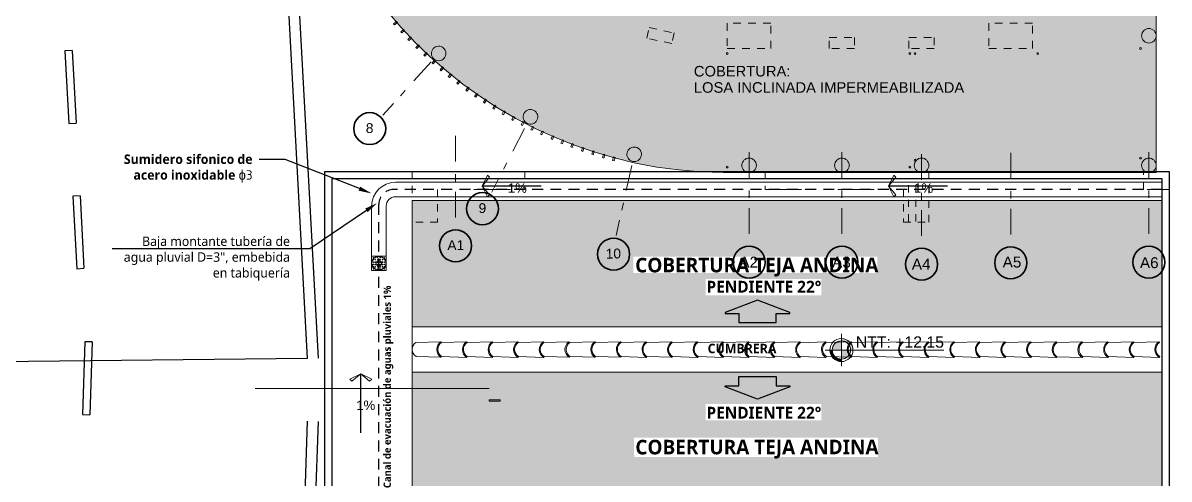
# Model space of a CAD drawing. Header units: metres. Extents: x 27 to 147, y -173 to 8.
# Drawn here: x 36.24 to 51.99, y -19.7 to -13.43 of the extents above; entities that cross this region are included whole.
import ezdxf
from ezdxf import colors
from ezdxf.entities.mleader import LeaderData, LeaderLine
from ezdxf.math import Vec2, Vec3

# ---------------------------------------------------------------- set-up
doc = ezdxf.new("R2010")
doc.units = ezdxf.units.M
for name, pattern in [('DASHED2', [0.375, 0.25, -0.125]), ('Dot & Dashed', [0.670278, 0.352778, -0.176389, 0, -0.141111]), ('Hidden Line', [0.15875, 0.105833, -0.052917]), ('HIDDEN2', [0.1875, 0.125, -0.0625])]:
    doc.linetypes.add(name, pattern=pattern)
for name, color, linetype, lineweight in [('2D Drafting - General_Pen_No__46', 7, 'Continuous', 25), ('canal de evacuacion', 1, 'Continuous', 20), ('Cotas varias El', 253, 'Continuous', 13), ('Drawing & Figure_Pen_No__122', 9, 'Continuous', 13), ('Drawing & Figure_Pen_No__7', 7, 'Continuous', 35), ('GRAFO 0 BLANCO', 7, 'Continuous', 0), ('grafo 2', 31, 'Continuous', 20), ('GRAFO 4', 7, 'Continuous', 30), ('GRAFO01', 7, 'Continuous', 0), ('GRfo 3', 7, 'Continuous', 30), ('I.S.-CANALETAS M', 160, 'Continuous', 15), ('Interior - Mobiliario', 7, 'Continuous', 5), ('Interior - Stair & Railing_Pen_No__122', 9, 'Continuous', 13), ('letras sr', 7, 'Continuous', 5), ('linea 001', 252, 'Continuous', 0), ('linea0016', 144, 'HIDDEN2', 9), ('Lineas Referencia', 73, 'Continuous', 13), ('Proyeccciones', 1, 'DASHED2', 18), ('teja andina', 252, 'Continuous', 0), ('TEJAS ANDINA', 253, 'Continuous', 0), ('TEXTO 100', 7, 'Continuous', 20), ('TEXTOS-SUBTITULO', 7, 'Continuous', 30)]:
    doc.layers.add(name, color=color, linetype=linetype, lineweight=lineweight)
for name, color, linetype, lineweight, true_color in [('Annotation - Text_Pen_No__167', 7, 'Continuous', 13, 0x6a6a6a), ('Interior - Furniture _Pen_No__3', 7, 'Continuous', 18, 0xff6600), ('Interior - Mobiliario _Pluma_Nº__3', 7, 'Continuous', 18, 0xff6600), ('Mobiliario', 7, 'Continuous', 0, 0x7f7f7f), ('RAMPA PROPUESTA 1 CERRAMIENTO_Pen_No__167', 7, 'Continuous', 13, 0x6a6a6a), ('Structural - Bearing_Pen_No__123', 7, 'Continuous', 0, 0xd8d8d8), ('Structural - Bearing_Pen_No__167', 7, 'Continuous', 13, 0x6a6a6a)]:
    doc.layers.add(name, color=color, linetype=linetype, lineweight=lineweight, true_color=true_color)
doc.layers.add('Rampa', color=41, linetype='Continuous')
doc.layers.add('Separador de bike pintado', color=8, linetype='Continuous')
doc.styles.add('Generales', font='trebuc.ttf', dxfattribs={"height": 0.1})
doc.styles.add('GENERATED_STYLE_1', font='arialbd.ttf')
doc.styles.add('GENERATED_STYLE_2', font='arial.ttf')
doc.styles.add('JOS', font='arial.ttf', dxfattribs={"height": 1})
doc.styles.get("Standard").update_dxf_attribs({"font": 'arial.ttf'})
doc.styles.add('TURBO_BASS', font='swisseb.ttf')

# ---------------------------------------------------------------- blocks, each defined once
blk = doc.blocks.new('A$C295C7585')
at = {"layer": 'Mobiliario', "lineweight": 15}
for p, q in [((1.375, 3.076), (1.514, 3.404)), ((1.514, 3.404), (1.528, 3.407)), ((1.556, 2.995), (1.716, 3.314)), ((1.716, 3.314), (1.709, 3.325)), ((1.222, 2.746), (1.361, 3.074)), ((1.361, 3.074), (1.375, 3.076)), ((1.404, 2.665), (1.564, 2.983)), ((1.564, 2.983), (1.556, 2.995)), ((1.07, 2.416), (1.209, 2.743)), ((1.209, 2.743), (1.222, 2.746)), ((1.251, 2.334), (1.411, 2.653)), ((1.411, 2.653), (1.404, 2.665)), ((0.917, 2.085), (1.056, 2.413)), ((1.056, 2.413), (1.07, 2.416)), ((1.098, 2.004), (1.258, 2.323)), ((1.258, 2.323), (1.251, 2.334)), ((0.765, 1.751), (0.903, 2.079)), ((0.903, 2.079), (0.917, 2.085)), ((0.946, 1.67), (1.105, 1.989)), ((1.105, 1.989), (1.098, 2.004)), ((0.612, 1.421), (0.751, 1.749)), ((0.751, 1.749), (0.765, 1.751)), ((0.794, 1.34), (0.954, 1.658)), ((0.954, 1.658), (0.946, 1.67)), ((0.46, 1.09), (0.599, 1.418)), ((0.599, 1.418), (0.612, 1.421)), ((0.641, 1.009), (0.801, 1.328)), ((0.801, 1.328), (0.794, 1.34)), ((0.307, 0.76), (0.446, 1.088)), ((0.446, 1.088), (0.46, 1.09)), ((0.488, 0.679), (0.649, 0.997)), ((0.649, 0.997), (0.641, 1.009)), ((0.154, 0.43), (0.293, 0.758)), ((0.293, 0.758), (0.307, 0.76)), ((0.336, 0.349), (0.496, 0.667)), ((0.496, 0.667), (0.488, 0.679)), ((0.002, 0.099), (0.141, 0.427)), ((0.141, 0.427), (0.154, 0.43)), ((0.183, 0.018), (0.343, 0.337)), ((0.343, 0.337), (0.336, 0.349))]:
    blk.add_line(p, q, dxfattribs=at)
for centre, radius, start, end in [((1.646, 3.427), 0.134, 189.8042, 301.9874), ((1.646, 3.427), 0.12, 189.8042, 301.9874), ((1.493, 3.097), 0.134, 189.8042, 301.9874), ((1.493, 3.097), 0.12, 189.8042, 301.9874), ((1.34, 2.766), 0.134, 189.8042, 301.9874), ((1.34, 2.766), 0.12, 189.8042, 301.9874), ((1.188, 2.436), 0.134, 189.8042, 301.9874), ((1.188, 2.436), 0.12, 189.8042, 301.9874), ((1.034, 2.102), 0.133, 189.664, 302.1276), ((1.035, 2.106), 0.12, 189.8042, 301.9874), ((0.883, 1.771), 0.134, 189.8042, 301.9874), ((0.883, 1.771), 0.12, 189.8042, 301.9874), ((0.73, 1.441), 0.134, 189.8042, 301.9874), ((0.73, 1.441), 0.12, 189.8042, 301.9874), ((0.578, 1.111), 0.134, 189.8042, 301.9874), ((0.578, 1.111), 0.12, 189.8042, 301.9874), ((0.425, 0.78), 0.134, 189.8042, 301.9874), ((0.425, 0.78), 0.12, 189.8042, 301.9874), ((0.272, 0.45), 0.134, 189.8042, 301.9874), ((0.272, 0.45), 0.12, 189.8042, 301.9874), ((0.12, 0.12), 0.12, 189.8042, 301.9874)]:
    blk.add_arc(centre, radius, start, end, dxfattribs=at)
blk = doc.blocks.new('Red 18')
at = {"layer": 'GRAFO 0 BLANCO', "linetype": 'Continuous'}
for p, q in [((0.05, 0.204), (0.046, 0.204)), ((0.046, 0.204), (0.046, 0.2)), ((0.046, 0.2), (0.046, 0.204)), ((0.046, 0.204), (0.05, 0.204)), ((0.046, 0.2), (0.05, 0.2)), ((0.05, 0.2), (0.046, 0.2)), ((0.05, 0.179), (0.046, 0.179)), ((0.046, 0.179), (0.046, 0.171)), ((0.046, 0.171), (0.046, 0.179)), ((0.046, 0.179), (0.05, 0.179)), ((0.046, 0.171), (0.05, 0.171)), ((0.05, 0.171), (0.046, 0.171)), ((0.05, 0.2), (0.05, 0.204)), ((0.05, 0.204), (0.05, 0.2)), ((0.05, 0.171), (0.05, 0.179)), ((0.05, 0.179), (0.05, 0.171)), ((0.079, 0.204), (0.071, 0.204)), ((0.071, 0.204), (0.071, 0.2)), ((0.071, 0.204), (0.079, 0.204)), ((0.071, 0.2), (0.071, 0.204)), ((0.071, 0.2), (0.079, 0.2)), ((0.079, 0.2), (0.071, 0.2)), ((0.079, 0.179), (0.071, 0.179)), ((0.071, 0.179), (0.071, 0.171)), ((0.071, 0.171), (0.071, 0.179)), ((0.071, 0.179), (0.079, 0.179)), ((0.071, 0.171), (0.079, 0.171)), ((0.079, 0.171), (0.071, 0.171)), ((0.079, 0.2), (0.079, 0.204)), ((0.079, 0.204), (0.079, 0.2)), ((0.079, 0.171), (0.079, 0.179)), ((0.079, 0.179), (0.079, 0.171)), ((0.113, 0.204), (0.104, 0.204)), ((0.104, 0.204), (0.104, 0.2)), ((0.104, 0.204), (0.113, 0.204)), ((0.104, 0.2), (0.104, 0.204)), ((0.104, 0.2), (0.113, 0.2)), ((0.113, 0.2), (0.104, 0.2)), ((0.113, 0.179), (0.104, 0.179)), ((0.104, 0.179), (0.104, 0.171)), ((0.104, 0.171), (0.104, 0.179)), ((0.104, 0.179), (0.113, 0.179)), ((0.104, 0.171), (0.113, 0.171)), ((0.113, 0.171), (0.104, 0.171)), ((0.113, 0.2), (0.113, 0.204)), ((0.113, 0.204), (0.113, 0.2)), ((0.113, 0.171), (0.113, 0.179)), ((0.113, 0.179), (0.113, 0.171)), ((0.146, 0.204), (0.138, 0.204)), ((0.138, 0.204), (0.138, 0.2)), ((0.138, 0.204), (0.146, 0.204)), ((0.138, 0.2), (0.138, 0.204)), ((0.138, 0.2), (0.146, 0.2)), ((0.146, 0.2), (0.138, 0.2)), ((0.146, 0.179), (0.138, 0.179)), ((0.138, 0.179), (0.138, 0.171)), ((0.138, 0.171), (0.138, 0.179)), ((0.138, 0.179), (0.146, 0.179)), ((0.138, 0.171), (0.146, 0.171)), ((0.146, 0.171), (0.138, 0.171)), ((0.146, 0.2), (0.146, 0.204)), ((0.146, 0.204), (0.146, 0.2)), ((0.146, 0.171), (0.146, 0.179)), ((0.146, 0.179), (0.146, 0.171)), ((0.179, 0.204), (0.171, 0.204)), ((0.171, 0.204), (0.171, 0.2)), ((0.171, 0.204), (0.179, 0.204)), ((0.171, 0.2), (0.171, 0.204)), ((0.171, 0.2), (0.179, 0.2)), ((0.179, 0.2), (0.171, 0.2)), ((0.179, 0.179), (0.171, 0.179)), ((0.171, 0.179), (0.171, 0.171)), ((0.171, 0.171), (0.171, 0.179)), ((0.171, 0.179), (0.179, 0.179)), ((0.171, 0.171), (0.179, 0.171)), ((0.179, 0.171), (0.171, 0.171)), ((0.179, 0.2), (0.179, 0.204)), ((0.179, 0.204), (0.179, 0.2)), ((0.179, 0.171), (0.179, 0.179)), ((0.179, 0.179), (0.179, 0.171)), ((0.204, 0.204), (0.2, 0.204)), ((0.2, 0.204), (0.2, 0.2)), ((0.2, 0.2), (0.2, 0.204)), ((0.2, 0.204), (0.204, 0.204)), ((0.2, 0.2), (0.204, 0.2)), ((0.204, 0.2), (0.2, 0.2)), ((0.204, 0.179), (0.2, 0.179)), ((0.2, 0.179), (0.2, 0.171)), ((0.2, 0.171), (0.2, 0.179)), ((0.2, 0.179), (0.204, 0.179)), ((0.2, 0.171), (0.204, 0.171)), ((0.204, 0.171), (0.2, 0.171)), ((0.204, 0.2), (0.204, 0.204)), ((0.204, 0.204), (0.204, 0.2)), ((0.204, 0.171), (0.204, 0.179)), ((0.204, 0.179), (0.204, 0.171)), ((0.05, 0.146), (0.046, 0.146)), ((0.046, 0.146), (0.046, 0.138)), ((0.046, 0.138), (0.046, 0.146)), ((0.046, 0.146), (0.05, 0.146)), ((0.046, 0.138), (0.05, 0.138)), ((0.05, 0.138), (0.046, 0.138)), ((0.05, 0.113), (0.046, 0.113)), ((0.046, 0.113), (0.046, 0.104)), ((0.046, 0.104), (0.046, 0.113)), ((0.046, 0.113), (0.05, 0.113)), ((0.046, 0.104), (0.05, 0.104)), ((0.05, 0.104), (0.046, 0.104)), ((0.05, 0.079), (0.046, 0.079)), ((0.046, 0.079), (0.046, 0.071)), ((0.046, 0.071), (0.046, 0.079)), ((0.046, 0.079), (0.05, 0.079)), ((0.046, 0.071), (0.05, 0.071)), ((0.05, 0.071), (0.046, 0.071)), ((0.05, 0.05), (0.046, 0.05)), ((0.046, 0.05), (0.046, 0.046)), ((0.046, 0.046), (0.046, 0.05)), ((0.046, 0.05), (0.05, 0.05)), ((0.046, 0.046), (0.05, 0.046)), ((0.05, 0.046), (0.046, 0.046)), ((0.05, 0.138), (0.05, 0.146)), ((0.05, 0.146), (0.05, 0.138)), ((0.05, 0.104), (0.05, 0.113)), ((0.05, 0.113), (0.05, 0.104)), ((0.05, 0.071), (0.05, 0.079)), ((0.05, 0.079), (0.05, 0.071)), ((0.05, 0.046), (0.05, 0.05)), ((0.05, 0.05), (0.05, 0.046)), ((0.079, 0.146), (0.071, 0.146)), ((0.071, 0.146), (0.071, 0.138)), ((0.071, 0.138), (0.071, 0.146)), ((0.071, 0.146), (0.079, 0.146)), ((0.071, 0.138), (0.079, 0.138)), ((0.079, 0.138), (0.071, 0.138)), ((0.079, 0.113), (0.071, 0.113)), ((0.071, 0.113), (0.071, 0.104)), ((0.071, 0.104), (0.071, 0.113)), ((0.071, 0.113), (0.079, 0.113)), ((0.071, 0.104), (0.079, 0.104)), ((0.079, 0.104), (0.071, 0.104)), ((0.079, 0.079), (0.071, 0.079)), ((0.071, 0.079), (0.071, 0.071)), ((0.071, 0.071), (0.071, 0.079)), ((0.071, 0.079), (0.079, 0.079)), ((0.071, 0.071), (0.079, 0.071)), ((0.079, 0.071), (0.071, 0.071)), ((0.079, 0.05), (0.071, 0.05)), ((0.071, 0.05), (0.071, 0.046)), ((0.071, 0.05), (0.079, 0.05)), ((0.071, 0.046), (0.071, 0.05)), ((0.071, 0.046), (0.079, 0.046)), ((0.079, 0.046), (0.071, 0.046)), ((0.079, 0.138), (0.079, 0.146)), ((0.079, 0.146), (0.079, 0.138)), ((0.079, 0.104), (0.079, 0.113)), ((0.079, 0.113), (0.079, 0.104)), ((0.079, 0.071), (0.079, 0.079)), ((0.079, 0.079), (0.079, 0.071)), ((0.079, 0.046), (0.079, 0.05)), ((0.079, 0.05), (0.079, 0.046)), ((0.113, 0.146), (0.104, 0.146)), ((0.104, 0.146), (0.104, 0.138)), ((0.104, 0.138), (0.104, 0.146)), ((0.104, 0.146), (0.113, 0.146)), ((0.104, 0.138), (0.113, 0.138)), ((0.113, 0.138), (0.104, 0.138)), ((0.113, 0.113), (0.104, 0.113)), ((0.104, 0.113), (0.104, 0.104)), ((0.104, 0.104), (0.104, 0.113)), ((0.104, 0.113), (0.113, 0.113)), ((0.104, 0.104), (0.113, 0.104)), ((0.113, 0.104), (0.104, 0.104)), ((0.113, 0.079), (0.104, 0.079)), ((0.104, 0.079), (0.104, 0.071)), ((0.104, 0.071), (0.104, 0.079)), ((0.104, 0.079), (0.113, 0.079)), ((0.104, 0.071), (0.113, 0.071)), ((0.113, 0.071), (0.104, 0.071)), ((0.113, 0.05), (0.104, 0.05)), ((0.104, 0.05), (0.104, 0.046)), ((0.104, 0.05), (0.113, 0.05)), ((0.104, 0.046), (0.104, 0.05)), ((0.104, 0.046), (0.113, 0.046)), ((0.113, 0.046), (0.104, 0.046)), ((0.113, 0.138), (0.113, 0.146)), ((0.113, 0.146), (0.113, 0.138)), ((0.113, 0.104), (0.113, 0.113)), ((0.113, 0.113), (0.113, 0.104)), ((0.113, 0.071), (0.113, 0.079)), ((0.113, 0.079), (0.113, 0.071)), ((0.113, 0.046), (0.113, 0.05)), ((0.113, 0.05), (0.113, 0.046)), ((0.146, 0.146), (0.138, 0.146)), ((0.138, 0.146), (0.138, 0.138)), ((0.138, 0.138), (0.138, 0.146)), ((0.138, 0.146), (0.146, 0.146)), ((0.138, 0.138), (0.146, 0.138)), ((0.146, 0.138), (0.138, 0.138)), ((0.146, 0.113), (0.138, 0.113)), ((0.138, 0.113), (0.138, 0.104)), ((0.138, 0.104), (0.138, 0.113)), ((0.138, 0.113), (0.146, 0.113)), ((0.138, 0.104), (0.146, 0.104)), ((0.146, 0.104), (0.138, 0.104)), ((0.146, 0.079), (0.138, 0.079)), ((0.138, 0.079), (0.138, 0.071)), ((0.138, 0.071), (0.138, 0.079)), ((0.138, 0.079), (0.146, 0.079)), ((0.138, 0.071), (0.146, 0.071)), ((0.146, 0.071), (0.138, 0.071)), ((0.146, 0.05), (0.138, 0.05)), ((0.138, 0.05), (0.138, 0.046)), ((0.138, 0.05), (0.146, 0.05)), ((0.138, 0.046), (0.138, 0.05)), ((0.138, 0.046), (0.146, 0.046)), ((0.146, 0.046), (0.138, 0.046)), ((0.146, 0.138), (0.146, 0.146)), ((0.146, 0.146), (0.146, 0.138)), ((0.146, 0.104), (0.146, 0.113)), ((0.146, 0.113), (0.146, 0.104)), ((0.146, 0.071), (0.146, 0.079)), ((0.146, 0.079), (0.146, 0.071)), ((0.146, 0.046), (0.146, 0.05)), ((0.146, 0.05), (0.146, 0.046)), ((0.179, 0.146), (0.171, 0.146)), ((0.171, 0.146), (0.171, 0.138)), ((0.171, 0.138), (0.171, 0.146)), ((0.171, 0.146), (0.179, 0.146)), ((0.171, 0.138), (0.179, 0.138)), ((0.179, 0.138), (0.171, 0.138)), ((0.179, 0.113), (0.171, 0.113)), ((0.171, 0.113), (0.171, 0.104)), ((0.171, 0.104), (0.171, 0.113)), ((0.171, 0.113), (0.179, 0.113)), ((0.171, 0.104), (0.179, 0.104)), ((0.179, 0.104), (0.171, 0.104)), ((0.179, 0.079), (0.171, 0.079)), ((0.171, 0.079), (0.171, 0.071)), ((0.171, 0.071), (0.171, 0.079)), ((0.171, 0.079), (0.179, 0.079)), ((0.171, 0.071), (0.179, 0.071)), ((0.179, 0.071), (0.171, 0.071)), ((0.179, 0.05), (0.171, 0.05)), ((0.171, 0.05), (0.171, 0.046)), ((0.171, 0.05), (0.179, 0.05)), ((0.171, 0.046), (0.171, 0.05)), ((0.171, 0.046), (0.179, 0.046)), ((0.179, 0.046), (0.171, 0.046)), ((0.179, 0.138), (0.179, 0.146)), ((0.179, 0.146), (0.179, 0.138)), ((0.179, 0.104), (0.179, 0.113)), ((0.179, 0.113), (0.179, 0.104)), ((0.179, 0.071), (0.179, 0.079)), ((0.179, 0.079), (0.179, 0.071)), ((0.179, 0.046), (0.179, 0.05)), ((0.179, 0.05), (0.179, 0.046)), ((0.204, 0.146), (0.2, 0.146)), ((0.2, 0.146), (0.2, 0.138)), ((0.2, 0.138), (0.2, 0.146)), ((0.2, 0.146), (0.204, 0.146)), ((0.2, 0.138), (0.204, 0.138)), ((0.204, 0.138), (0.2, 0.138)), ((0.204, 0.113), (0.2, 0.113)), ((0.2, 0.113), (0.2, 0.104)), ((0.2, 0.104), (0.2, 0.113)), ((0.2, 0.113), (0.204, 0.113)), ((0.2, 0.104), (0.204, 0.104)), ((0.204, 0.104), (0.2, 0.104)), ((0.204, 0.079), (0.2, 0.079)), ((0.2, 0.079), (0.2, 0.071)), ((0.2, 0.071), (0.2, 0.079)), ((0.2, 0.079), (0.204, 0.079)), ((0.2, 0.071), (0.204, 0.071)), ((0.204, 0.071), (0.2, 0.071)), ((0.204, 0.05), (0.2, 0.05)), ((0.2, 0.05), (0.2, 0.046)), ((0.2, 0.046), (0.2, 0.05)), ((0.2, 0.05), (0.204, 0.05)), ((0.2, 0.046), (0.204, 0.046)), ((0.204, 0.046), (0.2, 0.046)), ((0.204, 0.138), (0.204, 0.146)), ((0.204, 0.146), (0.204, 0.138)), ((0.204, 0.104), (0.204, 0.113)), ((0.204, 0.113), (0.204, 0.104)), ((0.204, 0.071), (0.204, 0.079)), ((0.204, 0.079), (0.204, 0.071)), ((0.204, 0.046), (0.204, 0.05)), ((0.204, 0.05), (0.204, 0.046))]:
    blk.add_line(p, q, dxfattribs=at)
at = {"layer": 'GRAFO01'}
blk.add_lwpolyline([(0.025, 0.025), (0.225, 0.025), (0.225, 0.225), (0.025, 0.225)], close=True, dxfattribs=at)
at = {"layer": 'Interior - Mobiliario _Pluma_Nº__3', "linetype": 'Continuous'}
for p, q in [((0.225, 0.225), (0.025, 0.225)), ((0.025, 0.225), (0.025, 0.025)), ((0.225, 0.025), (0.225, 0.225)), ((0.025, 0.025), (0.225, 0.025))]:
    blk.add_line(p, q, dxfattribs=at)
blk = doc.blocks.new('FLECHA')
at = {"layer": 'grafo 2', "ltscale": 0.05}
for p, q in [((674350.407, 8489809.493, -2.952), (674350.357, 8489809.393, -2.952)), ((674350.407, 8489809.493, -2.952), (674350.426, 8489809.474, -2.952)), ((674350.426, 8489809.474, -2.952), (674350.357, 8489809.393, -2.952)), ((674350.426, 8489809.312, -2.952), (674350.357, 8489809.393, -2.952)), ((674350.407, 8489809.293, -2.952), (674350.426, 8489809.312, -2.952))]:
    blk.add_line(p, q, dxfattribs=at)
at = {"layer": 'grafo 2', "lineweight": 25}
blk.add_line((674350.899, 8489809.393, -2.952), (674350.357, 8489809.393, -2.952), dxfattribs=at)
at = {"layer": 'grafo 2'}
blk.add_line((674350.357, 8489809.393, -2.952), (674350.407, 8489809.293, -2.952), dxfattribs=at)

msp = doc.modelspace()

# ---------------------------------------------------------------- hatches: boundary and pattern name
at = {"layer": 'Interior - Furniture _Pen_No__3', "true_color": 0x939598}
h = msp.add_hatch(color=252, dxfattribs=at)
h.dxf.hatch_style = 1
h.paths.add_polyline_path([(46.59, -17.554), (46.59, -17.426), (46.779, -17.426), (46.779, -17.414), (46.334, -17.243), (45.889, -17.414), (45.889, -17.426), (46.078, -17.426), (46.078, -17.554)])
h = msp.add_hatch(color=252, dxfattribs=at)
h.dxf.hatch_style = 1
h.paths.add_polyline_path([(46.078, -18.295), (46.078, -18.423), (45.889, -18.423), (45.889, -18.435), (46.334, -18.606), (46.779, -18.435), (46.779, -18.423), (46.59, -18.423), (46.59, -18.295)])
at = {"layer": 'Structural - Bearing_Pen_No__123', "linetype": 'Continuous', "lineweight": 0, "true_color": 0xa2a2a2}
h = msp.add_hatch(color=253, dxfattribs=at)
h.paths.add_polyline_path([(51.812, -15.492), (51.812, -3.429), (45.864, -3.429, 0.990538), (45.864, -15.492)])
h.paths.add_polyline_path([(49.069, -9.46, -1), (42.769, -9.46, -1)], flags=0)
at = {"layer": 'TEJAS ANDINA'}
h = msp.add_hatch(dxfattribs=at)
h.set_pattern_fill('SPANTIL1', color=256, scale=0.2, angle=180, style=0, pattern_type=2)
h.set_pattern_definition([(94.9697, (0.063696, 56.236499), (0.1999982614, -2.4000002103), [0.1846944, -4.4326642]), (0, (0.0477, 56.4205), (0.2, 0.2), [0.016, -0.184]), (180, (0.2477, 56.4365), (-0.2, -0.2), [0.056, -0.144]), (270, (0.1917, 56.4365), (0.2, -0.2), [0.02, -0.18]), (90, (0.0637, 56.4165), (-0.2, 0.2), [0.02, -0.18]), (180, (0.0637, 56.4365), (-0.2, -0.2), [0.016, -0.184]), (180, (0.2477, 56.4205), (-0.2, -0.2), [0.04, -0.16]), (265.0303, (0.207696, 56.420499), (-0.1999982614, -2.4000002103), [0.1846944, -4.4326642]), (232.6961, (0.207696, 56.410499), (2.599997178, 3.40000214834), [0.0528016, -5.22735]), (198.4349, (0.175696, 56.3685), (-0.400000087, -0.19999968), [0.0505964, -0.581859]), (161.5651, (0.127696, 56.3525), (0.400000087, -0.19999968), [0.0505964, -0.581859]), (127.3039, (0.079696, 56.368499), (-2.599997178, 3.40000214834), [0.0528016, -5.22735]), (200.2249, (0.165696, 56.382499), (2.1999994529, 0.8000016671), [0.040497, -4.0091944]), (159.7751, (0.127696, 56.368499), (-2.1999994529, 0.8000016671), [0.040497, -4.0091944]), (127.4054, (0.089696, 56.382499), (-2.0000019905, 2.599998493), [0.0428018, -4.237385]), (232.5946, (0.191696, 56.416499), (2.0000019905, 2.599998493), [0.0428018, -4.237385])])
h.paths.add_polyline_path([(44.628, -16.873), (44.628, -16.645), (47.98, -16.645), (47.98, -16.873)], flags=16)
h.paths.add_polyline_path([(45.62, -17.18), (45.62, -16.954), (47.211, -16.954), (47.211, -17.18)])
h.paths.add_polyline_path([(51.889, -15.874), (41.589, -15.874), (41.589, -17.612), (51.889, -17.612)])
h = msp.add_hatch(dxfattribs=at)
h.set_pattern_fill('SPANTIL1', color=256, scale=0.2, style=2, pattern_type=2)
h.set_pattern_definition([(274.9697, (55.34403, 56.636499), (-0.1999982614, 2.4000002103), [0.1846944, -4.4326642]), (180, (55.36003, 56.4525), (-0.2, -0.2), [0.016, -0.184]), (0, (55.16003, 56.4365), (0.2, 0.2), [0.056, -0.144]), (90, (55.21603, 56.4365), (-0.2, 0.2), [0.02, -0.18]), (270, (55.34403, 56.4565), (0.2, -0.2), [0.02, -0.18]), (0, (55.34403, 56.4365), (0.2, 0.2), [0.016, -0.184]), (0, (55.16003, 56.4525), (0.2, 0.2), [0.04, -0.16]), (85.0303, (55.20003, 56.452499), (0.1999982614, 2.4000002103), [0.1846944, -4.4326642]), (52.6961, (55.20003, 56.462499), (-2.599997178, -3.40000214834), [0.0528016, -5.22735]), (18.4349, (55.23203, 56.5045), (0.400000087, 0.19999968), [0.0505964, -0.581859]), (341.5651, (55.28003, 56.5205), (-0.400000087, 0.19999968), [0.0505964, -0.581859]), (307.3039, (55.32803, 56.504499), (2.599997178, -3.40000214834), [0.0528016, -5.22735]), (20.2249, (55.24203, 56.490499), (-2.1999994529, -0.8000016671), [0.040497, -4.0091944]), (339.7751, (55.28003, 56.504499), (2.1999994529, -0.8000016671), [0.040497, -4.0091944]), (307.4054, (55.31803, 56.490499), (2.0000019905, -2.599998493), [0.0428018, -4.237385]), (52.5946, (55.21603, 56.456499), (-2.0000019905, -2.599998493), [0.0428018, -4.237385])])
h.paths.add_polyline_path([(47.991, -19.136), (47.991, -19.399), (44.64, -19.399), (44.64, -19.136)])
h.paths.add_polyline_path([(44.64, -19.374), (44.64, -19.136), (47.991, -19.136), (47.991, -19.374), (47.991, -19.374), (47.991, -19.135), (44.639, -19.135), (44.639, -19.374)])
h.paths.add_polyline_path([(45.62, -18.897), (45.62, -18.671), (47.211, -18.671), (47.211, -18.897)])
h.paths.add_polyline_path([(51.889, -20.074), (41.589, -20.074), (41.589, -18.237), (51.889, -18.237)])
at = {"layer": 'TEXTO 100', "ltscale": 1.3}
h = msp.add_hatch(color=256, dxfattribs=at)
edge = h.paths.add_edge_path()
edge.add_line((47.613, -17.93), (47.487, -17.93))
edge.add_line((47.487, -17.93), (47.487, -18.057))
edge.add_arc((47.487, -17.93), 0.126, 270, 360)
edge = h.paths.add_edge_path()
edge.add_arc((47.487, -17.93), 0.126, 90, 180)
edge.add_line((47.36, -17.93), (47.487, -17.93))
edge.add_line((47.487, -17.93), (47.487, -17.804))
edge = h.paths.add_edge_path()
edge.add_line((47.487, -17.771), (47.487, -17.804))
edge.add_arc((47.487, -17.93), 0.126, 0, 90, ccw=False)
edge.add_line((47.613, -17.93), (47.645, -17.93))
edge.add_arc((47.487, -17.93), 0.159, 0, 90)
msp.add_hatch(color=256, dxfattribs=at).paths.add_polyline_path([(47.36, -17.93), (47.328, -17.93, 0.416353), (47.488, -18.089), (47.488, -18.057, -0.416899)])

# ---------------------------------------------------------------- linework, layer by layer
at = {"color": 251, "true_color": 0x636466}
for p, q in [((39.361, -3.42), (40.146, -18.049)), ((39.5, -3.413), (40.296, -18.041)), ((40.146, -18.049), (34.141, -18.111)), ((40.146, -18.909), (39.761, -30.493)), ((40.296, -18.914), (39.911, -30.498))]:
    msp.add_line(p, q, dxfattribs=at)
at = {"layer": 'canal de evacuacion'}
for p, q in [((41.36, -15.624), (51.889, -15.624)), ((41.36, -15.824), (51.889, -15.824))]:
    msp.add_line(p, q, dxfattribs=at)
for points in [[(41.032, -15.952), (41.032, -16.738)], [(41.232, -15.952), (41.232, -16.738)]]:
    msp.add_lwpolyline(points, dxfattribs=at)
msp.add_circle((41.132, -16.738), 0.0375, dxfattribs=at)
for radius in [0.328, 0.128]:
    msp.add_arc((41.36, -15.952), radius, 90, 180, dxfattribs=at)
at = {"layer": 'Cotas varias El'}
for p, q in [((51.889, -17.612), (41.589, -17.612)), ((51.889, -18.235), (41.589, -18.235))]:
    msp.add_line(p, q, dxfattribs=at)
at = {"layer": 'Drawing & Figure_Pen_No__122', "color": 9, "linetype": 'Dot & Dashed', "lineweight": 13}
for p, q in [((41.849, -13.97), (41.188, -14.702)), ((43.133, -14.884), (42.683, -15.761)), ((42.186, -14.984), (42.186, -16.237)), ((46.219, -15.21), (46.219, -16.463)), ((47.494, -15.21), (47.494, -16.463)), ((48.589, -15.238), (48.589, -16.491)), ((49.814, -15.218), (49.814, -16.471)), ((51.712, -15.21), (51.712, -16.463)), ((44.606, -15.392), (44.393, -16.354))]:
    msp.add_line(p, q, dxfattribs=at)
at = {"layer": 'Drawing & Figure_Pen_No__7', "color": 7, "linetype": 'Continuous', "lineweight": 35}
for centre in [(41.006, -14.887), (42.555, -15.987), (42.186, -16.497), (44.357, -16.612), (46.219, -16.723), (47.494, -16.723), (48.589, -16.751), (49.814, -16.731), (51.712, -16.723)]:
    msp.add_circle(centre, 0.22, dxfattribs=at)
at = {"layer": 'GRAFO 4', "linetype": 'Continuous'}
for points in [[(40.389, -15.474), (51.989, -15.474), (51.989, -34.774), (40.389, -34.774)], [(40.489, -15.574), (51.889, -15.574), (51.889, -34.674), (40.489, -34.674)]]:
    msp.add_lwpolyline(points, close=True, dxfattribs=at)
at = {"layer": 'GRAFO 4', "linetype": 'Continuous', "flags": 128}
for points in [[(46.779, -17.426), (46.779, -17.414), (46.334, -17.243), (45.889, -17.414), (45.889, -17.426), (46.078, -17.426), (46.078, -17.554), (46.59, -17.554), (46.59, -17.426)], [(46.779, -18.423), (46.779, -18.435), (46.334, -18.606), (45.889, -18.435), (45.889, -18.423), (46.078, -18.423), (46.078, -18.295), (46.59, -18.295), (46.59, -18.423)]]:
    msp.add_lwpolyline(points, close=True, dxfattribs=at)
at = {"layer": 'GRAFO01', "color": 251, "linetype": 'DASHED2', "lineweight": 9, "ltscale": 0.2}
for points in [[(41.589, -15.474), (43.139, -15.474), (43.139, -15.724), (41.939, -15.724), (41.939, -16.174), (41.589, -16.174)], [(48.689, -15.474), (46.439, -15.474), (46.439, -15.724), (48.339, -15.724), (48.339, -16.174), (48.689, -16.174)], [(51.639, -15.724), (51.639, -15.474), (51.989, -15.474), (51.989, -15.724)]]:
    msp.add_lwpolyline(points, close=True, dxfattribs=at)
at = {"layer": 'GRfo 3'}
msp.add_circle((41.132, -16.738), 0.0967, dxfattribs=at)
at = {"layer": 'I.S.-CANALETAS M'}
msp.add_lwpolyline([(42.799, -18.633), (42.649, -18.633), (42.649, -18.613), (42.799, -18.613)], close=True, dxfattribs=at)
at = {"layer": 'Interior - Stair & Railing_Pen_No__122', "color": 9, "linetype": 'Continuous', "lineweight": 13}
for points in [[(45.919, -13.843, 1), (45.919, -13.867, 1)], [(48.429, -13.843, 1), (48.429, -13.867, 1)], [(48.499, -13.843, 1), (48.499, -13.867, 1)], [(50.172, -13.855, 1), (50.196, -13.855, 1)], [(51.586, -13.785, 1), (51.61, -13.785, 1)], [(45.919, -15.403, 1), (45.919, -15.427, 1)], [(48.429, -15.403, 1), (48.429, -15.427, 1)], [(48.487, -15.32, 1), (48.511, -15.32, 1)], [(51.586, -15.292, 1), (51.61, -15.292, 1)]]:
    msp.add_lwpolyline(points, format="xyb", close=True, dxfattribs=at)
at = {"layer": 'linea 001'}
msp.add_line((42.649, -18.458), (39.433, -18.458), dxfattribs=at)
at = {"layer": 'linea0016', "linetype": 'HIDDEN2', "lineweight": 30, "ltscale": 1.2}
for p, q in [((51.889, -15.724), (41.332, -15.724)), ((41.132, -20.574), (41.132, -15.924))]:
    msp.add_line(p, q, dxfattribs=at)
at = {"layer": 'linea0016', "linetype": 'HIDDEN2', "lineweight": 30, "ltscale": 0.9}
msp.add_arc((41.332, -15.924), 0.2, 90, 180, dxfattribs=at)
at = {"layer": 'Proyeccciones', "linetype": 'DASHED2', "lineweight": 9, "ltscale": 0.25}
for points in [[(48.41, -16.164), (48.41, -15.567)], [(48.51, -16.164), (48.51, -15.567)]]:
    msp.add_lwpolyline(points, dxfattribs=at)
at = {"layer": 'Rampa'}
for p, q in [((39.361, -3.42), (40.146, -18.049)), ((40.146, -18.909), (39.761, -30.493))]:
    msp.add_line(p, q, dxfattribs=at)
at = {"layer": 'RAMPA PROPUESTA 1 CERRAMIENTO_Pen_No__167', "color": 251, "linetype": 'Continuous', "lineweight": 13, "true_color": 0x6a6a6a}
for points in [[(41.335, -13.446), (41.348, -13.461), (41.386, -13.428), (41.373, -13.413)], [(41.434, -13.556), (41.447, -13.571), (41.484, -13.537), (41.47, -13.522)], [(41.532, -13.661), (41.546, -13.676), (41.582, -13.641), (41.568, -13.627)], [(41.641, -13.772), (41.655, -13.786), (41.69, -13.75), (41.676, -13.736)], [(41.748, -13.876), (41.763, -13.889), (41.797, -13.853), (41.782, -13.839)], [(41.862, -13.98), (41.877, -13.994), (41.91, -13.956), (41.895, -13.943)], [(41.972, -14.077), (41.987, -14.09), (42.02, -14.052), (42.004, -14.039)], [(42.086, -14.172), (42.102, -14.184), (42.133, -14.145), (42.118, -14.133)], [(42.203, -14.264), (42.218, -14.276), (42.249, -14.237), (42.233, -14.224)], [(42.328, -14.358), (42.344, -14.37), (42.374, -14.33), (42.358, -14.318)], [(42.448, -14.444), (42.465, -14.456), (42.493, -14.415), (42.477, -14.403)], [(42.568, -14.525), (42.585, -14.536), (42.612, -14.494), (42.595, -14.483)], [(42.698, -14.609), (42.715, -14.619), (42.741, -14.577), (42.724, -14.566)], [(42.826, -14.687), (42.843, -14.697), (42.868, -14.654), (42.851, -14.644)], [(42.96, -14.763), (42.977, -14.773), (43.001, -14.729), (42.984, -14.72)], [(43.089, -14.833), (43.106, -14.843), (43.129, -14.798), (43.112, -14.789)], [(43.221, -14.901), (43.239, -14.91), (43.261, -14.865), (43.243, -14.856)], [(43.355, -14.965), (43.373, -14.973), (43.394, -14.928), (43.376, -14.92)], [(43.498, -15.029), (43.516, -15.037), (43.536, -14.991), (43.518, -14.984)], [(43.634, -15.087), (43.653, -15.094), (43.671, -15.048), (43.653, -15.04)], [(43.769, -15.139), (43.787, -15.146), (43.805, -15.099), (43.786, -15.092)], [(43.914, -15.192), (43.933, -15.199), (43.949, -15.151), (43.93, -15.145)], [(44.056, -15.24), (44.075, -15.246), (44.09, -15.198), (44.071, -15.192)], [(44.203, -15.285), (44.223, -15.291), (44.237, -15.243), (44.217, -15.237)], [(44.344, -15.325), (44.364, -15.33), (44.377, -15.282), (44.357, -15.276)]]:
    msp.add_lwpolyline(points, close=True, dxfattribs=at)
at = {"layer": 'Separador de bike pintado'}
for p, q in [((36.918, -13.811), (36.818, -13.817)), ((36.818, -13.817), (36.872, -14.815)), ((36.918, -13.811), (36.972, -14.81)), ((36.872, -14.815), (36.972, -14.81)), ((37.026, -15.809), (36.926, -15.814)), ((36.926, -15.814), (36.98, -16.812)), ((37.026, -15.809), (37.08, -16.807)), ((36.98, -16.812), (37.08, -16.807)), ((37.093, -17.816), (37.059, -18.816)), ((37.193, -17.819), (37.093, -17.816)), ((37.193, -17.819), (37.159, -18.819)), ((37.059, -18.816), (37.159, -18.819))]:
    msp.add_line(p, q, dxfattribs=at)
at = {"layer": 'Structural - Bearing_Pen_No__167', "color": 251, "linetype": 'Continuous', "lineweight": 13, "true_color": 0x6a6a6a}
for points in [[(51.812, -15.492), (51.812, -3.429), (45.864, -3.429, 0.990538), (45.864, -15.492)], [(51.612, -13.61, 0.414214), (51.712, -13.71, 0.414214), (51.812, -13.61, 0.414214), (51.712, -13.51, 0.414214)], [(41.88, -13.786, -0.414214), (42.021, -13.779, -0.414214), (42.028, -13.92, -0.414214), (41.887, -13.928, -0.414214)], [(43.126, -14.679, -0.414214), (43.261, -14.636, -0.414214), (43.304, -14.771, -0.414214), (43.169, -14.814, -0.414214)], [(44.542, -15.218, -0.414214), (44.662, -15.142, -0.414214), (44.738, -15.261, -0.414214), (44.618, -15.337, -0.414214)], [(46.119, -15.392, -0.414214), (46.219, -15.292, -0.414214), (46.319, -15.392, -0.414214), (46.219, -15.492, -0.414214)], [(47.394, -15.392, -0.414214), (47.494, -15.292, -0.414214), (47.594, -15.392, -0.414214), (47.494, -15.492, -0.414214)], [(48.489, -15.392, -0.414214), (48.589, -15.292, -0.414214), (48.689, -15.392, -0.414214), (48.589, -15.492, -0.414214)], [(51.612, -15.392, 0.414214), (51.712, -15.492, 0.414214), (51.812, -15.392, 0.414214), (51.712, -15.292, 0.414214)]]:
    msp.add_lwpolyline(points, format="xyb", close=True, dxfattribs=at)
at = {"layer": 'Structural - Bearing_Pen_No__167', "color": 251, "linetype": 'Hidden Line', "lineweight": 13, "true_color": 0x6a6a6a}
for points in [[(44.847, -13.495), (45.189, -13.572), (45.156, -13.718), (44.815, -13.642)], [(45.919, -13.785), (46.519, -13.785), (46.519, -13.435), (45.919, -13.435)], [(49.514, -13.785), (50.114, -13.785), (50.114, -13.435), (49.514, -13.435)], [(47.319, -13.635), (47.669, -13.635), (47.669, -13.785), (47.319, -13.785)], [(48.414, -13.635), (48.764, -13.635), (48.764, -13.785), (48.414, -13.785)]]:
    msp.add_lwpolyline(points, close=True, dxfattribs=at)
at = {"layer": 'teja andina', "lineweight": 15}
for p, q in [((48.687, -17.828), (49.031, -17.817)), ((49.031, -17.817), (49.039, -17.828)), ((49.039, -17.828), (49.383, -17.817)), ((49.383, -17.817), (49.391, -17.829)), ((49.391, -17.829), (49.735, -17.818)), ((49.735, -17.818), (49.743, -17.829)), ((49.743, -17.829), (50.087, -17.818)), ((50.087, -17.818), (50.095, -17.829)), ((50.095, -17.829), (50.439, -17.818)), ((50.439, -17.818), (50.447, -17.829)), ((50.447, -17.829), (50.792, -17.818)), ((50.792, -17.818), (50.802, -17.827)), ((50.802, -17.827), (51.147, -17.816)), ((51.147, -17.816), (51.154, -17.828)), ((51.154, -17.828), (51.499, -17.817)), ((51.499, -17.817), (51.506, -17.828)), ((51.506, -17.828), (51.851, -17.817)), ((51.851, -17.817), (51.858, -17.828)), ((48.689, -18.02), (49.034, -18.032)), ((49.034, -18.032), (49.041, -18.021)), ((49.041, -18.021), (49.386, -18.032)), ((49.386, -18.032), (49.393, -18.021)), ((49.393, -18.021), (49.738, -18.032)), ((49.738, -18.032), (49.745, -18.021)), ((49.745, -18.021), (50.09, -18.033)), ((50.09, -18.033), (50.097, -18.021)), ((50.097, -18.021), (50.442, -18.033)), ((50.442, -18.033), (50.449, -18.022)), ((50.449, -18.022), (50.794, -18.031)), ((50.794, -18.031), (50.805, -18.02)), ((50.804, -18.02), (51.149, -18.031)), ((51.149, -18.031), (51.157, -18.02)), ((51.157, -18.02), (51.501, -18.031)), ((51.501, -18.031), (51.509, -18.02)), ((51.509, -18.02), (51.853, -18.032)), ((51.853, -18.032), (51.861, -18.02))]:
    msp.add_line(p, q, dxfattribs=at)
for centre, radius, start, end in [((48.753, -17.923), 0.116, 124.5682, 236.7514), ((49.105, -17.924), 0.129, 124.5682, 236.7514), ((49.105, -17.924), 0.116, 124.5682, 236.7514), ((49.457, -17.924), 0.129, 124.5682, 236.7514), ((49.457, -17.924), 0.116, 124.5682, 236.7514), ((49.809, -17.924), 0.129, 124.5682, 236.7514), ((49.809, -17.924), 0.116, 124.5682, 236.7514), ((50.161, -17.924), 0.129, 124.5682, 236.7514), ((50.161, -17.924), 0.116, 124.5682, 236.7514), ((50.513, -17.925), 0.129, 124.5682, 236.7514), ((50.513, -17.925), 0.116, 124.5682, 236.7514), ((50.864, -17.924), 0.129, 124.428, 236.8916), ((50.868, -17.923), 0.116, 124.5682, 236.7514), ((51.22, -17.923), 0.129, 124.5682, 236.7514), ((51.22, -17.923), 0.116, 124.5682, 236.7514), ((51.572, -17.923), 0.129, 124.5682, 236.7514), ((51.572, -17.923), 0.116, 124.5682, 236.7514), ((51.924, -17.923), 0.129, 124.5682, 236.7514), ((51.924, -17.923), 0.116, 124.5682, 236.7514)]:
    msp.add_arc(centre, radius, start, end, dxfattribs=at)
at = {"layer": 'TEJAS ANDINA'}
msp.add_lwpolyline([(41.589, -15.874), (51.889, -15.874), (51.889, -20.074), (41.589, -20.074)], close=True, dxfattribs=at)
at = {"layer": 'TEXTO 100', "ltscale": 1.3}
msp.add_lwpolyline([(47.264, -17.93), (48.895, -17.93), (47.488, -17.93), (47.488, -17.706), (47.488, -18.154)], dxfattribs=at)
for radius in [0.159, 0.126]:
    msp.add_circle((47.487, -17.93), radius, dxfattribs=at)

# ---------------------------------------------------------------- block references
at = {"layer": 'Interior - Mobiliario', "color": 104, "linetype": 'Continuous', "lineweight": 20, "true_color": 0x029e21}
msp.add_blockref('Red 18', (41.007, -16.863), dxfattribs=at)
at = {"layer": 'Lineas Referencia', "xscale": 1.5, "yscale": 1.5, "zscale": 1.5}
for p in [(-1011482.986, -12734729.765, 4.428), (-1011477.403, -12734729.765, 4.428)]:
    msp.add_blockref('FLECHA', p, dxfattribs=at)
at = {"layer": 'Lineas Referencia', "xscale": 1.5, "yscale": 1.5, "zscale": 1.5, "rotation": 270}
msp.add_blockref('FLECHA', (-12734673.206, 1011507.28, 4.428), dxfattribs=at)
at = {"layer": 'TEJAS ANDINA', "xscale": 0.9674350222721192, "yscale": 0.9674350222721192, "zscale": 0.9674350222721192, "rotation": 294.7640139528098}
for p in [(41.552, -17.866), (45.075, -17.867)]:
    msp.add_blockref('A$C295C7585', p, dxfattribs=at)

# ---------------------------------------------------------------- texts
at = {"layer": '2D Drafting - General_Pen_No__46', "attachment_point": 7, "style": 'GENERATED_STYLE_2'}
for s, insert, char_height in [('{\\fSansSerif|b0|i0|c2|p2; 1%}', (42.853, -15.77), 0.13), ('{\\fSansSerif|b0|i0|c2|p2; 1%}', (48.436, -15.77), 0.13), ('\\A1;{\\fTrebuchet MS|b1|i0|c0|p34;PENDIENTE 22°}', (45.634, -17.141), 0.162), ('\\A1;{\\fTrebuchet MS|b1|i0|c0|p34;CUMBRERA}', (45.649, -17.976), 0.13), ('{\\fSansSerif|b0|i0|c2|p2; 1%}', (40.77, -18.756), 0.13), ('\\A1;{\\fTrebuchet MS|b1|i0|c0|p34;PENDIENTE 22°}', (45.634, -18.873), 0.162)]:
    msp.add_mtext(s, dxfattribs=dict(at, insert=insert, char_height=char_height))
at = {"layer": '2D Drafting - General_Pen_No__46', "insert": (41.33, -19.829), "char_height": 0.1, "attachment_point": 7, "rotation": 90, "style": 'GENERATED_STYLE_2'}
msp.add_mtext('{\\fTrebuchet MS|b1|i0|c0|p34;Canal de evacuación de aguas pluviales 1%}', dxfattribs=at)
at = {"layer": 'Annotation - Text_Pen_No__167', "color": 251, "linetype": 'Continuous', "lineweight": 13, "true_color": 0x6a6a6a, "insert": (45.46, -14.025), "char_height": 0.145, "attachment_point": 1, "line_spacing_factor": 0.923713, "style": 'GENERATED_STYLE_1'}
msp.add_mtext('\\A1;{\\pql;\\fArial|b0|i0|c0|p34;COBERTURA\\fArial|b0|i0|c0|p34;:\\P\\pql;\\fArial|b0|i0|c0|p34;LOSA\\fArial|b0|i0|c0|p34; INCLINADA\\fArial|b0|i0|c0|p34; IMPERMEABILIZADA}', dxfattribs=at)
at = {"layer": 'Drawing & Figure_Pen_No__7', "color": 7, "linetype": 'Continuous', "lineweight": 35, "style": 'GENERATED_STYLE_1'}
for s, insert, char_height, attachment_point, rotation in [('\\A1;{\\pqr;\\fArial|b0|i0|c0|p34;8}', (41.056, -14.95), 0.135, 9, 358.7118), ('\\A1;{\\pqr;\\fArial|b0|i0|c0|p34;9}', (42.607, -16.049), 0.135, 9, 359.9996), ('\\A1;{\\pql;\\fArial|b0|i0|c0|p34;A1}', (42.073, -16.556), 0.135, 7, 359.7107), ('\\A1;{\\pqr;\\fArial|b0|i0|c0|p34;1\\fArial|b0|i0|c0|p34;0}', (44.46, -16.672), 0.135, 9, 1.112), ('\\A1;{\\pql;\\fArial|b0|i0|c0|p34;A2}', (46.085, -16.797), 0.15, 7, 359.7107), ('\\A1;{\\pql;\\fArial|b0|i0|c0|p34;A3}', (47.36, -16.799), 0.15, 7, 359.7107), ('\\A1;{\\pql;\\fArial|b0|i0|c0|p34;A4}', (48.455, -16.824), 0.15, 7, 359.7107), ('\\A1;{\\pql;\\fArial|b0|i0|c0|p34;A5}', (49.703, -16.797), 0.15, 7, 359.7107), ('\\A1;{\\pql;\\fArial|b0|i0|c0|p34;A6}', (51.589, -16.806), 0.15, 7, 359.7107)]:
    msp.add_mtext(s, dxfattribs=dict(at, insert=insert, char_height=char_height, attachment_point=attachment_point, rotation=rotation))
at = {"layer": 'GRAFO01', "style": 'JOS'}
msp.add_text('NTT: +12.15', height=0.15526, rotation=0, dxfattribs=at).set_placement((47.685, -17.898))
at = {"layer": 'TEXTOS-SUBTITULO', "char_height": 0.2, "attachment_point": 1, "rotation": 0.0329, "style": 'TURBO_BASS'}
for insert in [(44.654, -16.663), (44.656, -19.165)]:
    msp.add_mtext('{\\fTrebuchet MS|b1|i0|c0|p34;COBERTURA TEJA ANDINA}', dxfattribs=dict(at, insert=insert))

# ---------------------------------------------------------------- leaders
at = {"layer": 'letras sr', "linetype": 'Continuous'}
ml = msp.add_multileader_mtext('Standard', dxfattribs=at)
ml.set_content('{\\fTrebuchet MS|b1|i0|c0|p34;\\H1.3x;Sumidero sifonico de acero inoxidable \\fISOCPEUR|b1|i0|c0|p34;ɸ3}', color=256)
ml.set_leader_properties()
ml.build(insert=Vec2(0, 0))
ml.multileader.update_dxf_attribs({"dogleg_length": 0.36, "arrow_head_size": 0.18})
ctx = ml.context
ctx.base_point, ctx.char_height, ctx.arrow_head_size, ctx.landing_gap_size, ctx.plane_origin = Vec3(37.562, -15.311), 0.1, 0.18, 0.09, Vec3(41.027, -14.418)
ctx.text_align_type = 2
notes = []
notes.append((ctx, [(0, (1, 1, 0), (39.846, -15.311), (-1, 0), 0.36, [(0, [(41.032, -15.778)], 0, [])])]))
ctx.mtext.insert, ctx.mtext.width, ctx.mtext.alignment, ctx.mtext.flow_direction = Vec3(39.396, -15.242), 1.93723, 3, 5
at = {"layer": 'letras sr'}
ml = msp.add_multileader_mtext('Standard', dxfattribs=at)
ml.set_content('Baja montante tubería de\\P agua pluvial D=3", embebida\\P en tabiquería', color=256, style='Generales')
ml.set_leader_properties()
ml.build(insert=Vec2(0, 0))
ml.multileader.update_dxf_attribs({"text_right_attachment_type": 6, "dogleg_length": 0.36, "arrow_head_size": 0.18})
ctx = ml.context
ctx.base_point, ctx.char_height, ctx.arrow_head_size, ctx.landing_gap_size, ctx.plane_origin = Vec3(37.487, -16.454), 0.13, 0.18, 0.09, Vec3(35.462, -17.298)
ctx.right_attachment, ctx.text_align_type = 6, 2
notes.append((ctx, [(1, (1, 1, 0), (40.183, -16.537), (-1, 0), 0.183, [(0, [(41.11, -15.909)], 0, [])])]))
ctx.mtext.insert, ctx.mtext.rotation, ctx.mtext.alignment, ctx.mtext.flow_direction = Vec3(39.911, -16.37), 6.283185, 3, 5
for ctx, leaders in notes:
    for number, flags, end, landing, length, lines in leaders:
        leader = LeaderData()
        leader.index, (leader.has_last_leader_line, leader.has_dogleg_vector, leader.attachment_direction) = number, flags
        leader.last_leader_point, leader.dogleg_vector, leader.dogleg_length = Vec3(end), Vec3(landing), length
        for number, points, colour, breaks in lines:
            line = LeaderLine()
            line.index, line.vertices, line.color, line.breaks = number, Vec3.list(points), colors.encode_raw_color(colour), breaks
            leader.lines.append(line)
        ctx.leaders.append(leader)

doc.saveas('drawing.dxf')
